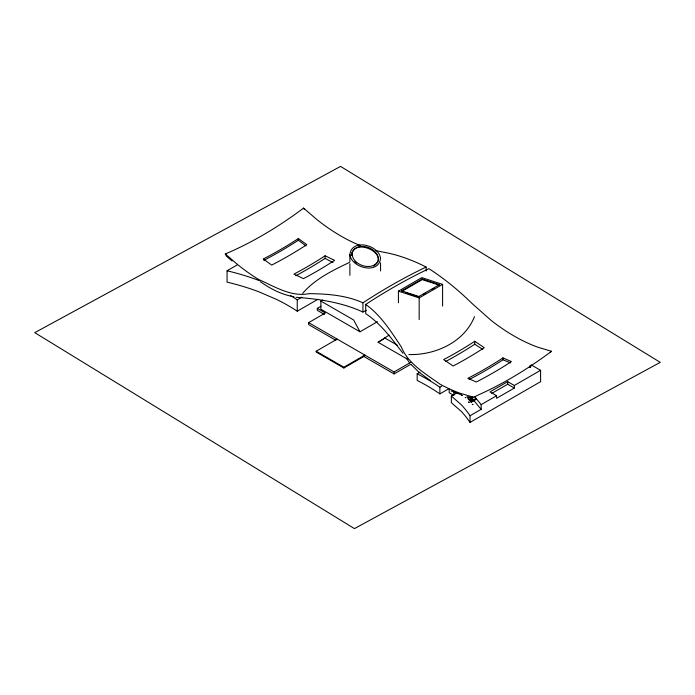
<?xml version="1.0" encoding="UTF-8"?>
<svg xmlns="http://www.w3.org/2000/svg" width="695" height="695" viewBox="0 0 695 695"><rect width="100%" height="100%" fill="white"/><g stroke="black" fill="none" stroke-linecap="round" stroke-linejoin="round"><path stroke-width="1.04" d="M531.067 365.153L530.502 367.212L529.408 367.195L529.964 367.525L529.981 365.535M349.889 254.726C351.322 238.289 378.593 244.553 380.547 258.192C379.114 274.621 351.835 268.357 349.889 254.726L349.889 261.728M351.774 255.578C352.86 236.144 391.407 254.309 373.632 266.046M471.514 396.949L471.34 400.112L470.611 397.245M470.272 397.349L471.41 400.615L472.07 400.398L471.844 396.836M471.87 400.207L472.053 397.036M530.233 367.368L530.798 365.309M472.687 397.245L471.74 400.511L471.505 397.505M472.07 400.398L472.887 397.436M474.485 316.659C464.295 342.244 435.166 355.327 408.834 354.554M302.716 293.29C315.026 278.93 332.618 270.468 349.377 262.449M472.218 400.902L472.887 401.041L472.218 401.032M360.166 245.5A183.159 105.744 60 0 1 316.677 219.403L303.55 208.1L301.083 209.96A396.228 228.768 -60 0 1 231.261 251.373L225.302 253.962L226.474 256.203L232.026 260.955M403.013 353.321C391.867 338.978 381.06 323.861 365.718 313.654L365.718 304.436L370.192 301.526A577.363 333.339 -60 0 1 428.928 268.678L432.134 270.772A222.304 128.349 60 0 1 443.175 278.591L446.833 281.379A219.351 126.646 60 0 1 471.749 303.211L491.07 320.352A183.159 105.744 60 0 0 538.39 347.413L551.517 351.262L549.05 353.121A396.228 228.768 -60 0 1 479.237 394.543L472.087 398L467.014 396.628M550.336 352.148L551.517 351.262M407.887 359.454L378.097 342.253L389.07 335.12M298.329 238.55L295.653 240.314A405.385 234.05 -60 0 1 263.883 258.653L263.24 258.974L271.693 265.056L272.258 264.778A407.557 235.301 -60 0 0 304.193 246.343L306.782 244.631L298.329 238.55L298.329 240.209L306.009 245.952M298.329 240.209L295.766 241.895A408.373 235.779 -60 0 1 263.77 260.364M325.06 255.786L322.706 257.332A408.2 235.674 -60 0 1 298.711 271.571L293.933 274.099L303.428 278.643L308.241 276.097A406.497 234.693 -60 0 0 332.132 261.919L334.556 260.33L325.06 255.786L325.06 258.401L322.888 259.826A412.917 238.394 -60 0 1 298.624 274.221L295.809 275.715M474.755 341.271L472.331 342.861A406.497 234.693 -60 0 1 448.44 357.039L443.627 359.584L453.131 366.004L457.909 363.476A408.2 235.674 -60 0 0 481.896 349.246L484.25 347.691L474.755 341.271L474.755 344.233L482.782 349.42M474.755 344.233L472.539 345.693A411.848 237.786 -60 0 1 448.336 360.053L445.512 361.548M502.954 357.899L500.365 359.602A407.557 235.301 -60 0 1 468.43 378.037L467.865 378.315L476.318 381.989L476.97 381.668A405.385 234.05 -60 0 0 508.731 363.329L511.407 361.574L502.954 357.899L502.954 359.767L500.496 361.383A410.936 237.256 -60 0 1 469.195 379.513M296.001 297.304C318.814 298.928 342.001 302.386 362.929 312.038L362.929 302.82L367.403 299.91A577.363 333.339 -60 0 1 426.139 267.062L426.139 270.981M317.771 299.354L297.252 311.204A185.982 107.377 0 0 0 276.584 299.441L259.131 291.909A185.982 107.377 0 0 0 227.065 282.144L227.065 270.781L237.273 264.882M297.252 311.204L297.252 299.849L301.917 297.156M377.455 321.698L359.975 331.784L320.873 309.214L320.873 301.065L322.715 300.005M324.443 314.453L317.311 310.335L317.311 308.363L321.003 306.226M335.876 340.324L308.649 324.608L308.649 322.628L325.338 312.993L317.311 308.363M398.417 302.812L398.417 291.153L421.839 277.626L442.585 284.377L442.585 306.061M401.597 290.875L422.108 279.025L439.414 284.655L439.527 285.228L422.23 279.607L401.719 291.448L401.597 290.875L418.894 296.496L439.414 284.655M316.164 351.227L343.877 367.221L364.884 355.093L364.884 355.883L343.877 368.011L316.164 352.009L316.164 351.227L337.171 339.099M423.681 294.376L425.54 293.299M432.073 289.537L433.932 288.46M398.417 291.153L419.163 297.894L442.585 284.377M378.097 342.253L383.623 339.064M308.649 322.628L394.082 371.947L410.762 362.321M363.103 356.04L394.082 373.927L410.762 364.293M448.901 388.687L439.874 393.9L438.406 392.875A201.776 116.491 0 0 0 417.174 380.443L417.174 373.788L419.954 372.181M439.874 393.9L439.874 387.245L441.725 386.177M531.38 364.997L540.588 370.313L540.588 381.677L470.029 422.412A182.507 105.371 0 0 0 461.411 411.527L451.359 402.718L451.359 396.054L456.919 392.849M471.201 401.111L476.049 398.313L476.049 399.486L471.201 402.283L467.961 398.687L467.961 397.514L471.201 401.111L471.201 402.283M529.964 367.525L530.502 367.212M514.317 385.482L507.689 381.659L489.975 391.884L496.604 395.716L496.604 398.287L514.317 388.062L514.317 385.482L540.588 370.313M491.834 393.387L507.689 384.231L514.317 388.062M470.029 422.412L470.029 415.758L481.149 409.338L481.149 404.638L496.604 395.716M362.929 312.038L366.343 310.344M471.001 400.224L471.67 400.007M293.95 296.782C281.631 294.584 270.294 288.833 260.225 281.571M473.269 397.132L460.142 393.266A183.88 106.161 60 0 1 439.9 384.127C425.714 373.788 408.208 363.989 401.328 346.961C391.189 331.619 380.877 315.252 365.718 304.436M375.291 250.487L383.319 252.163A219.351 126.646 60 0 1 408.234 259.105L411.883 260.529A222.304 128.349 60 0 1 422.934 265.455L426.139 267.062M405.784 292.769L419.016 297.069L418.894 296.496M461.715 395.021L451.107 390.877M510.512 362.877L502.954 359.767M332.931 262.51L325.06 258.401M362.929 302.82C346.18 295.219 327.18 293.829 308.98 293.646C291.318 297.304 274.238 286.366 258.67 279.503A183.88 106.161 60 0 1 238.428 265.255L225.302 253.962M320.873 301.065L353.607 319.969L359.975 331.784M384.465 337.779L397.557 345.337M453.131 394.969L449.187 392.684L449.187 389.591M430.509 380.669L418.955 372.19L410.927 364.319M439.874 387.245L438.406 386.212A201.776 116.491 0 0 0 417.174 373.788M451.359 396.054L461.411 404.872A182.507 105.371 0 0 1 470.029 415.758M354.798 261.329L356.587 263.058M473.451 400.103L481.149 409.338M474.728 396.767L481.149 404.638M406.323 358.029L409.529 362.851M303.55 208.1L304.332 209.595M470.48 397.549L471.201 400.416L470.975 397.418M422.108 279.025L422.23 279.607M471.175 397.61L471.41 400.615M507.689 381.659L507.689 384.231M469.889 399.564L469.889 400.746M453.922 391.294L453.922 395.42M419.163 297.894L419.163 319.587M394.082 371.947L394.082 373.927M380.547 262.832L380.547 270.954M349.889 263.787L349.889 275.35M343.877 367.221L343.877 368.011M227.065 270.781A185.982 107.377 0 0 1 259.131 280.554M290.719 295.722A185.982 107.377 0 0 1 297.252 299.849M352.087 252.398C350.827 264.873 372.911 272.44 378.349 260.512C379.6 248.046 357.517 240.47 352.087 252.398M461.532 395.273L462.079 395.507L461.532 395.273M465.311 397.453L465.858 397.688L465.311 397.453M468.56 402.153L469.099 402.388L468.56 402.153M472.339 404.334L472.887 404.568L472.339 404.334M340.55 166.392L34.75 332.644L354.45 528.608L660.25 362.356L340.55 166.392M469.082 397.323L468.413 397.54L469.481 397.722L469.082 397.323"/></g></svg>
